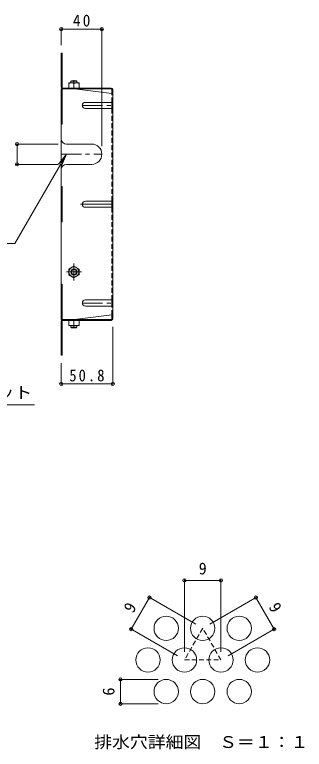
# Model space of a CAD drawing. Units: millimetres at full size, sheet at 1:4, with parts at other scales. Extents: x -838 to 994, y -781 to 732.
# Drawn here: x 702 to 988, y -94 to 630 of the extents above; entities that cross this region are included whole.
import ezdxf
from ezdxf.enums import TextEntityAlignment as Align

# ---------------------------------------------------------------- set-up
doc = ezdxf.new("R2010")
doc.units = ezdxf.units.MM
doc.header["$LTSCALE"] = 4
doc.header["$PDMODE"] = 32
doc.header["$PDSIZE"] = 3.2
for name, pattern in [('CHAIN1', [8, 5, -1, 1, -1]), ('CHAIN2', [12, 9, -1, 1, -1]), ('DASHED1', [1.8, 1.2, -0.6])]:
    doc.linetypes.add(name, pattern=pattern)
for name, color, linetype, lineweight in [('A-1_躯体', 3, 'Continuous', 9), ('A-4_その他', 7, 'Continuous', 9), ('A-5_文字', 7, 'Continuous', 9), ('A-7_ハッチ', 2, 'Continuous', 9), ('A-8_記号', 2, 'Continuous', 9), ('A-B_ﾊｯﾁ', 2, 'Continuous', 9), ('F-4_F-4ﾚｲﾔ', 7, 'Continuous', 9), ('F-6_F-6ﾚｲﾔ', 2, 'Continuous', 9), ('F-7_F-7ﾚｲﾔ', 2, 'Continuous', 9)]:
    doc.layers.add(name, color=color, linetype=linetype, lineweight=lineweight)
doc.styles.add('ＭＳ ゴシック', font='')
doc.styles.get('ＭＳ ゴシック').set_extended_font_data('MS Gothic')

msp = doc.modelspace()

# ---------------------------------------------------------------- linework, layer by layer
at = {"layer": 'A-1_躯体'}
for p, q in [((757.391, 564.462), (757.891, 564.962)), ((763.391, 564.462), (757.391, 564.462)), ((757.391, 562.762), (757.391, 564.462)), ((762.891, 564.962), (757.891, 564.962)), ((763.391, 564.462), (762.891, 564.962)), ((763.391, 562.762), (763.391, 564.462)), ((757.391, 323.562), (757.391, 321.862)), ((763.391, 321.862), (757.391, 321.862)), ((757.391, 321.862), (757.891, 321.362)), ((762.891, 321.362), (757.891, 321.362)), ((763.391, 321.862), (762.891, 321.362)), ((763.391, 323.562), (763.391, 321.862))]:
    msp.add_line(p, q, dxfattribs=at)
for radius in [3, 2.458]:
    msp.add_circle((760.391, 376.359), radius, dxfattribs=at)
at = {"layer": 'A-4_その他'}
for p, q in [((747.891, 617.078), (747.891, 599.966)), ((747.891, 615.878), (787.891, 615.878)), ((787.891, 617.078), (787.891, 500.458)), ((703.052, 502.458), (744.891, 502.458)), ((704.252, 482.458), (704.252, 502.458)), ((703.052, 482.458), (744.891, 482.458)), ((798.691, 264.735), (798.691, 322.159)), ((747.891, 264.735), (747.891, 286.359)), ((747.891, 265.935), (798.691, 265.935))]:
    msp.add_line(p, q, dxfattribs=at)
for p in [(747.891, 615.878), (787.891, 615.878), (704.252, 502.458), (704.252, 482.458), (747.891, 265.935), (798.691, 265.935)]:
    msp.add_point(p, dxfattribs=at)
at = {"layer": 'A-5_文字'}
for p, q in [((752.891, 492.458), (745.282, 482.541)), ((702.104, 404.492), (608.871, 404.492)), ((721.381, 245.429), (626.431, 245.429))]:
    msp.add_line(p, q, dxfattribs=at)
msp.add_lwpolyline([(702.104, 404.492), (752.891, 492.458), (748.108, 480.91)], dxfattribs=at)
at = {"layer": 'A-7_ハッチ'}
for p, q in [((748.691, 558.432), (748.691, 591.966)), ((747.891, 566.966), (748.691, 566.966)), ((747.891, 556.966), (797.225, 556.966)), ((747.891, 556.966), (747.891, 329.359)), ((748.691, 556.966), (748.691, 521.961)), ((749.358, 557.766), (797.091, 557.766)), ((760.891, 556.962), (797.891, 552.35)), ((797.891, 556.299), (797.891, 552.35)), ((798.691, 556.166), (798.691, 330.159)), ((747.891, 521.961), (748.691, 521.961)), ((747.891, 460.666), (748.691, 460.666)), ((747.891, 364.363), (748.691, 364.363)), ((748.691, 329.359), (748.691, 364.363)), ((760.891, 329.362), (797.891, 333.974)), ((797.891, 330.025), (797.891, 333.974)), ((747.891, 329.359), (797.225, 329.359)), ((748.691, 327.892), (748.691, 294.359)), ((749.358, 328.559), (797.091, 328.559)), ((747.891, 319.359), (748.691, 319.359))]:
    msp.add_line(p, q, dxfattribs=at)
at = {"layer": 'A-7_ハッチ', "linetype": 'DASHED1'}
for p, q in [((797.891, 543.591), (797.891, 552.35)), ((797.891, 446.162), (797.891, 537.591)), ((797.891, 348.735), (797.891, 440.162)), ((797.891, 333.974), (797.891, 342.735))]:
    msp.add_line(p, q, dxfattribs=at)
at = {"layer": 'A-7_ハッチ'}
for points in [[(747.891, 558.566), (747.891, 591.966), (748.691, 591.966)], [(747.891, 425.665), (748.691, 425.665), (748.691, 460.666)], [(747.891, 327.759), (747.891, 294.359), (748.691, 294.359)]]:
    msp.add_lwpolyline(points, dxfattribs=at)
for centre, radius, start, end in [((749.491, 558.566), 1.6, 180, 270), ((749.358, 558.432), 0.667, 180, 270), ((797.091, 556.166), 1.6, 0, 90), ((797.225, 556.299), 0.667, 0, 90), ((797.891, 553.15), 0.8, 270, 0), ((797.891, 333.174), 0.8, 0, 90), ((749.491, 327.759), 1.6, 90, 180), ((749.358, 327.892), 0.667, 90, 180), ((797.091, 330.159), 1.6, 270, 0), ((797.225, 330.025), 0.667, 270, 0)]:
    msp.add_arc(centre, radius, start, end, dxfattribs=at)
at = {"layer": 'A-8_記号'}
for p, q in [((771.691, 543.591), (798.691, 543.591)), ((797.891, 537.591), (797.891, 543.591)), ((771.691, 537.591), (798.691, 537.591)), ((752.891, 502.458), (777.891, 502.458)), ((752.891, 482.458), (777.891, 482.458)), ((771.691, 446.162), (798.691, 446.162)), ((797.891, 440.162), (797.891, 446.162)), ((771.691, 440.162), (798.691, 440.162)), ((771.691, 348.735), (798.691, 348.735)), ((797.891, 342.735), (797.891, 348.735)), ((771.691, 342.735), (798.691, 342.735))]:
    msp.add_line(p, q, dxfattribs=at)
at = {"layer": 'A-8_記号', "linetype": 'CHAIN1'}
for p, q in [((768.691, 540.591), (798.691, 540.591)), ((747.891, 492.458), (787.891, 492.458)), ((768.691, 345.735), (798.691, 345.735))]:
    msp.add_line(p, q, dxfattribs=at)
at = {"layer": 'A-8_記号', "linetype": 'CHAIN2'}
msp.add_line((767.004, 443.163), (798.691, 443.163), dxfattribs=at)
at = {"layer": 'A-8_記号'}
for centre, radius, start, end in [((771.691, 540.591), 3, 90, 270), ((752.891, 507.458), 5, 180, 270), ((777.891, 492.458), 10, 270, 90), ((752.891, 477.458), 5, 90, 180), ((771.691, 443.162), 3, 90, 270), ((771.691, 345.735), 3, 90, 270)]:
    msp.add_arc(centre, radius, start, end, dxfattribs=at)
at = {"layer": 'A-B_ﾊｯﾁ', "linetype": 'CHAIN1'}
for p, q in [((760.391, 565.449), (760.391, 562.387)), ((760.391, 384.613), (760.391, 368.105)), ((753.011, 376.359), (767.771, 376.359)), ((760.391, 320.876), (760.391, 323.937))]:
    msp.add_line(p, q, dxfattribs=at)
at = {"layer": 'A-B_ﾊｯﾁ'}
for p, q in [((755.391, 557.762), (755.391, 562.762)), ((765.392, 562.762), (755.391, 562.762)), ((760.391, 557.762), (760.391, 562.329)), ((765.392, 557.762), (765.392, 562.762)), ((765.392, 557.762), (755.391, 557.762)), ((760.391, 382.109), (755.391, 379.222)), ((755.391, 379.222), (755.391, 373.495)), ((760.391, 370.609), (755.391, 373.495)), ((760.391, 370.609), (765.392, 373.495)), ((765.392, 328.562), (755.391, 328.562)), ((755.391, 328.562), (755.391, 323.562)), ((760.391, 328.562), (760.391, 323.995)), ((765.392, 328.562), (765.392, 323.562)), ((765.392, 323.562), (755.391, 323.562))]:
    msp.add_line(p, q, dxfattribs=at)
msp.add_lwpolyline([(760.391, 382.109), (765.392, 379.222), (765.392, 373.495)], dxfattribs=at)
msp.add_circle((760.391, 376.359), 5, dxfattribs=at)
for centre, start, end in [((757.891, 555.329), 70.34633, 109.65366), ((762.891, 555.329), 70.34633, 109.65366), ((757.891, 330.995), 250.34634, 289.65367), ((762.891, 330.995), 250.34634, 289.65367)]:
    msp.add_arc(centre, 7.433, start, end, dxfattribs=at)
at = {"layer": 'F-4_F-4ﾚｲﾔ'}
for p, q in [((869.36, 73.385), (869.36, 1.807)), ((905.36, 73.385), (905.36, 1.807)), ((869.36, 72.185), (905.36, 72.185)), ((816.837, 24.131), (834.837, 55.308)), ((833.798, 55.908), (880.432, 28.984)), ((940.922, 55.908), (894.288, 28.984)), ((957.883, 24.131), (939.883, 55.308)), ((815.798, 24.731), (862.432, -2.193)), ((958.922, 24.731), (912.288, -2.193)), ((805.079, -25.37), (843.36, -25.37)), ((806.279, -49.37), (806.279, -25.37)), ((805.079, -49.37), (843.36, -49.37))]:
    msp.add_line(p, q, dxfattribs=at)
for p in [(869.36, 72.185), (905.36, 72.185), (834.837, 55.308), (939.883, 55.308), (816.837, 24.131), (957.883, 24.131), (806.279, -25.37), (806.279, -49.37)]:
    msp.add_point(p, dxfattribs=at)
at = {"layer": 'F-6_F-6ﾚｲﾔ', "linetype": 'DASHED1'}
msp.add_lwpolyline([(887.36, 24.984), (869.36, -6.193), (905.36, -6.193)], close=True, dxfattribs=at)
at = {"layer": 'F-6_F-6ﾚｲﾔ'}
for centre in [(851.36, 24.984), (887.36, 24.984), (923.36, 24.984), (833.36, -6.193), (869.36, -6.193), (905.36, -6.193), (941.36, -6.193), (851.36, -37.37), (887.36, -37.37), (923.36, -37.37)]:
    msp.add_circle(centre, 12, dxfattribs=at)

# ---------------------------------------------------------------- texts
at = {"layer": 'A-4_その他', "color": 2, "char_height": 11.73, "attachment_point": 7, "style": 'ＭＳ ゴシック'}
for s, insert in [('\\T1.27;\\W0.95;40', (759.391, 618.278)), ('\\T1.28;\\W0.9;50.8', (755.791, 268.335))]:
    msp.add_mtext(s, dxfattribs=dict(at, insert=insert))
at = {"layer": 'A-5_文字', "color": 2, "style": 'ＭＳ ゴシック', "width": 1.1}
msp.add_text('六角ナット', height=11.73, dxfattribs=at).set_placement((631.286, 248.163), align=Align.BOTTOM_LEFT)
at = {"layer": 'F-4_F-4ﾚｲﾔ', "color": 2, "style": 'ＭＳ ゴシック'}
msp.add_text('9', height=11.73, dxfattribs=at).set_placement((883.36, 74.585), align=Align.BOTTOM_LEFT)
for s, rotation, p in [('9', 60, (821.758, 37.455)), ('9', 300, (948.961, 44.384)), ('6', 90, (803.879, -41.37))]:
    msp.add_text(s, height=11.73, rotation=rotation, dxfattribs=at).set_placement(p, align=Align.BOTTOM_LEFT)
at = {"layer": 'F-7_F-7ﾚｲﾔ', "style": 'ＭＳ ゴシック', "width": 1.1}
msp.add_text('排水穴詳細図\u3000Ｓ＝１：１', height=11.73, dxfattribs=at).set_placement((780.36, -96.526), align=Align.BOTTOM_LEFT)

doc.saveas('drawing.dxf')
